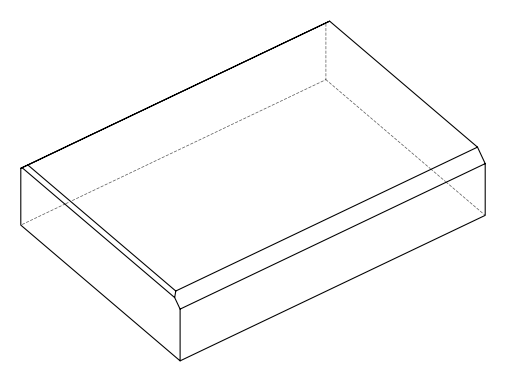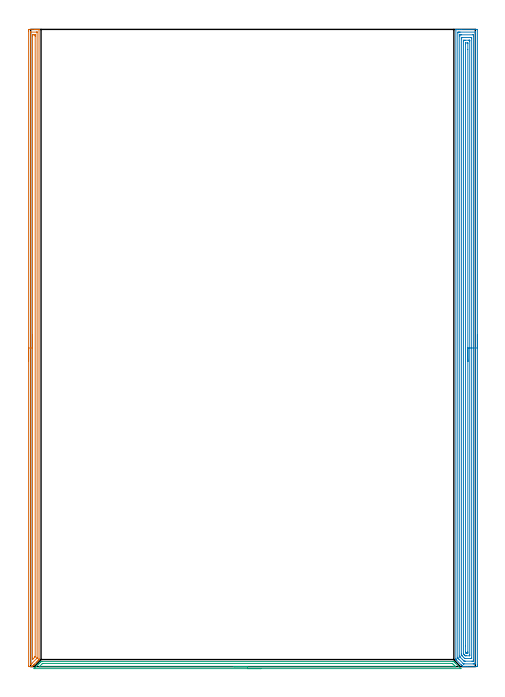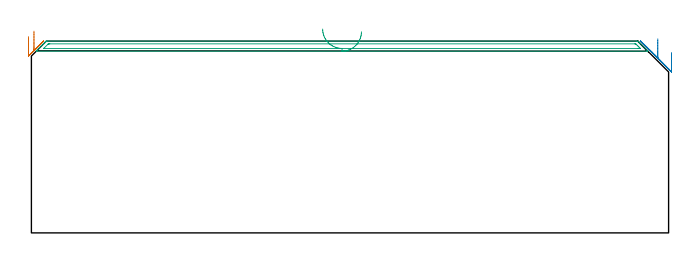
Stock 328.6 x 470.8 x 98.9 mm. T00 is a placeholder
(PLAN: 3 operations, 0 tool changes, 39.5 min)
(1 AREA_MILL | FG_CHAMFER_SURFACE | UGT0205_001 | 11.47 min | 13962 mm3)
(2 AREA_MILL_1 | FG_CHAMFER_SURFACE_1 | UGT0205_001 | 22.84 min | 59508 mm3)
(3 AREA_MILL_2 | FG_CHAMFER_SURFACE_2 | UGT0205_001 | 5.16 min | 4163 mm3)
(TOOL UGT0205_001 | Chamfer Mill 20 x 3 x 45 deg. | D20 FL50 Z2)
(OP 1 AREA_MILL)
G17 G21 G94 G90
T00 M6
G54
G17 G0 G90 X-1.5 Y225.4 S1061 M3
G43 Z108.9 H0
Z101.2
G94 G1 Y225.438 Z100.328 F250.
Y225.552 Z99.464
Y225.741 Z98.612
Y226.003 Z97.78
Y226.337 Z96.974
Y226.74 Z96.2
Y227.208 Z95.464
Y227.74 Z94.772
Y228.329 Z94.129
Y228.972 Z93.54
Y229.664 Z93.008
Y230.4 Z92.54
Y231.174 Z92.137
Y231.98 Z91.803
Y232.812 Z91.541
Y233.664 Z91.352
Y234.528 Z91.238
Y235.4 Z91.2
Y469.634
X-1.499 Y470.168 Z91.201
X-1.497 Y470.525 Z91.202
X-1.493 Y470.79 Z91.204
X-1.148 Y470.8 Z91.55
X3.224 Z95.919
X4.612 Z97.308
X4.973 Z97.668
X5.909 Z98.608
X6.057 Y470.797 Z98.749
X6.198 Y470.79 Z98.889
X6.2 Y470.615 Z98.9
Y5.998
X6.194 Y5.198 Z98.892
X6.105 Y5.104 Z98.803
X5.937 Y4.936 Z98.636
X5.658 Y4.657 Z98.355
X5.028 Y4.028 Z97.728
X4.316 Y3.315 Z97.014
X2.856 Y1.855 Z95.555
X2.641 Y1.64 Z95.338
X2.528 Y1.526 Z95.225
X2.019 Y1.019 Z94.718
X1.767 Y0.765 Z94.463
X1.634 Y0.632 Z94.33
X1.185 Y0.185 Z93.883
X1.038 Y0.043 Z93.737
X1.003 Y0.01 Z93.701
X0.677 Y0. Z93.377
X0.45 Z93.149
X-0.273 Z92.422
X-1.148 Z91.549
X-1.492 Y0.003 Z91.205
X-1.494 Y0.008 Z91.203
X-1.5 Y0.365 Z91.2
Y235.4
X-0.086 Z92.614
X-0.085 Y468.379 Z92.615
X-0.083 Y468.73 Z92.617
X-0.081 Y468.773 Z92.619
X-0.08 Y468.787 Z92.62
X-0.056 Y468.79 Z92.644
X0.053 Y468.796 Z92.753
X0.19 Y468.799 Z92.89
X4.562 Y468.8 Z97.262
X4.732 Y468.797 Z97.432
X4.767 Y468.793 Z97.467
X4.778 Y468.79 Z97.478
X4.781 Y468.778 Z97.481
X4.783 Y468.738 Z97.483
X4.785 Y468.571 Z97.485
Y6.541
X4.783 Y6.366 Z97.483
X4.781 Y6.278 Z97.481
X4.778 Y6.24 Z97.478
X4.758 Y6.218 Z97.458
X4.547 Y5.998 Z97.247
X0.971 Y2.421 Z93.671
X0.783 Y2.235 Z93.483
X0.601 Y2.059 Z93.301
X0.558 Y2.02 Z93.258
X0.517 Y2.01 Z93.217
X0.417 Y2.006 Z93.117
X0.137 Y2.001 Z92.837
X-0.032 Y2.003 Z92.668
X-0.067 Y2.007 Z92.633
X-0.078 Y2.01 Z92.622
X-0.081 Y2.022 Z92.619
X-0.083 Y2.062 Z92.617
X-0.085 Y2.229 Z92.615
X-0.086 Y235.4 Z92.614
X1.328 Z94.028
X1.329 Y465.846 Z94.029
X1.331 Y466.59 Z94.031
X1.333 Y466.737 Z94.033
X1.335 Y466.782 Z94.035
X1.374 Y466.79 Z94.074
X1.476 Y466.793 Z94.176
X2.146 Y466.8 Z94.846
X3.224 Y466.799 Z95.924
X3.293 Y466.798 Z95.993
X3.347 Y466.793 Z96.047
X3.36 Y466.791 Z96.06
X3.365 Y466.781 Z96.065
X3.367 Y466.741 Z96.067
X3.37 Y466.59 Z96.07
X3.371 Y466.44 Z96.071
X3.372 Y465.696 Z96.072
X3.371 Y7.486 Z96.071
X3.369 Y7.386 Z96.069
X3.365 Y7.306 Z96.065
X3.361 Y7.272 Z96.061
X3.351 Y7.259 Z96.051
X3.224 Y7.125 Z95.924
X3.11 Y7.009 Z95.81
X2.993 Y6.893 Z95.693
X2.099 Y5.998 Z94.799
X1.783 Y5.684 Z94.483
X1.476 Y5.381 Z94.176
X1.336 Y5.247 Z94.036
X1.332 Y5.251 Z94.032
X1.33 Y5.253 Z94.03
X1.329 Y5.998 Z94.029
X1.328 Y6.149 Z94.028
Y235.4
Y236.272 Z94.067
Y237.136 Z94.18
Y237.988 Z94.369
Y238.82 Z94.632
Y239.626 Z94.965
Y240.4 Z95.368
Y241.136 Z95.837
Y241.828 Z96.368
Y242.471 Z96.957
Y243.06 Z97.601
Y243.592 Z98.293
Y244.06 Z99.028
Y244.463 Z99.802
Y244.797 Z100.608
Y245.059 Z101.44
Y245.248 Z102.292
Y245.362 Z103.157
Y245.4 Z104.028
G0 Z108.9
M5
M2
(OP 2 AREA_MILL_1)
G17 G21 G94 G90
T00 M6
G54
G17 G0 G90 X330.1 Y245.4 S1061 M3
G43 Z108.9 H0
Z93.
G94 G1 Y245.362 Z92.128 F250.
Y245.248 Z91.264
Y245.059 Z90.412
Y244.797 Z89.58
Y244.463 Z88.774
Y244.06 Z88.
Y243.592 Z87.264
Y243.06 Z86.572
Y242.471 Z85.929
Y241.828 Z85.34
Y241.136 Z84.809
Y240.4 Z84.34
Y239.626 Z83.937
Y238.82 Z83.603
Y237.988 Z83.341
Y237.137 Z83.152
Y236.272 Z83.038
Y235.4 Z83.
Y1.065
X330.099 Y0.632 Z83.001
X330.095 Y0.175 Z83.003
X330.092 Y0.01 Z83.006
X329.645 Y0. Z83.453
X322.591 Z90.504
X321.192 Z91.904
X320.827 Z92.268
X320.098 Z93.002
X319.831 Z93.268
X319.557 Z93.536
X319.428 Z93.661
X319.397 Y0.01 Z93.692
X319.362 Y0.034 Z93.728
X319.33 Y0.066 Z93.762
X319.214 Y0.185 Z93.884
X319.064 Y0.334 Z94.031
X318.918 Y0.481 Z94.179
X318.767 Y0.632 Z94.331
X318.623 Y0.775 Z94.473
X318.483 Y0.915 Z94.614
X318.32 Y1.079 Z94.778
X318.182 Y1.216 Z94.914
X314.655 Y4.744 Z98.443
X314.297 Y5.104 Z98.801
X314.206 Y5.199 Z98.891
X314.2 Y5.998 Z98.9
X314.206 Y470.618 Z98.894
X314.211 Y470.723 Z98.884
X314.222 Y470.79 Z98.87
X314.507 Y470.8 Z98.591
X314.577 Z98.523
X314.808 Z98.292
X315.537 Z97.558
X316.783 Z96.314
X318.182 Z94.913
X329.645 Z83.453
X329.906 Y470.798 Z83.192
X330.092 Y470.79 Z83.006
X330.099 Y470.601 Z82.999
X330.1 Y235.4 Z83.
X328.686 Z84.414
X328.685 Y2.5 Z84.415
Y2.421
X328.679 Y2.023 Z84.421
X328.289 Y2.007 Z84.811
X327.881 Y2.002 Z85.219
X327.414 Y2. Z85.686
X327. Z86.1
X320.36 Z92.74
X319.946 Y2.003 Z93.154
X319.887 Y2.006 Z93.213
X319.852 Y2.01 Z93.248
X319.821 Y2.038 Z93.279
X319.69 Y2.163 Z93.41
X319.429 Y2.421 Z93.671
X316.419 Y5.431 Z96.681
X315.856 Y5.998 Z97.244
X315.663 Y6.199 Z97.437
X315.621 Y6.258 Z97.479
X315.619 Y6.305 Z97.481
X315.617 Y6.406 Z97.483
X315.614 Y6.814 Z97.486
Y6.893
X315.621 Y468.294 Z97.479
X315.622 Y468.379 Z97.478
X315.627 Y468.775 Z97.473
X316.012 Y468.792 Z97.088
X316.419 Y468.797 Z96.681
X316.886 Y468.8 Z96.214
X317.301 Z95.799
X328.582 Y468.799 Z84.518
X328.617 Y468.798 Z84.483
X328.653 Y468.795 Z84.447
X328.677 Y468.791 Z84.423
X328.679 Y468.763 Z84.421
X328.685 Y468.459 Z84.415
Y468.379
X328.686 Y235.4 Z84.414
X327.272 Z85.828
X327.271 Y4.828 Z85.829
X327.269 Y4.21 Z85.831
X327.267 Y4.072 Z85.833
X327.265 Y4.012 Z85.835
X327.201 Y4.005 Z85.899
X327. Y4.003 Z86.1
X326.324 Y4. Z86.776
X326.118 Z86.982
X321.033 Y4.001 Z92.067
X320.827 Y4.004 Z92.273
X320.621 Y4.01 Z92.479
X320.278 Y4.033 Z92.822
X320.092 Y4.21 Z93.008
X319.946 Y4.354 Z93.154
X319.195 Y5.104 Z93.905
X317.406 Y6.893 Z95.694
X317.301 Y6.999 Z95.799
X317.107 Y7.196 Z95.993
X317.06 Y7.247 Z96.04
X317.039 Y7.272 Z96.061
X317.036 Y7.328 Z96.064
X317.032 Y7.511 Z96.068
X317.029 Y7.787 Z96.071
X317.035 Y465.966 Z96.065
X317.037 Y466.591 Z96.063
X317.039 Y466.725 Z96.061
X317.041 Y466.784 Z96.059
X317.102 Y466.792 Z95.998
X317.301 Y466.796 Z95.799
X317.976 Y466.8 Z95.124
X318.182 Z94.918
X326.793 Z86.307
X327. Y466.797 Z86.1
X327.206 Y466.793 Z85.894
X327.259 Y466.79 Z85.841
X327.265 Y466.754 Z85.835
X327.268 Y466.682 Z85.832
X327.27 Y466.591 Z85.83
X327.271 Y466.315 Z85.829
Y465.696
X327.272 Y235.4 Z85.828
X325.857 Z87.243
Y6.263
X325.854 Y6.052 Z87.246
X325.852 Y6.018 Z87.248
X325.849 Y6.01 Z87.251
X325.84 Y6.007 Z87.26
X325.786 Y6.002 Z87.314
X325.676 Y6.001 Z87.424
X325.236 Y6. Z87.864
X320.825 Y6.001 Z92.275
X319.946 Y6.81 Z93.154
X319.858 Y6.893 Z93.242
X318.857 Y7.893 Z94.243
X318.638 Y8.117 Z94.462
X318.486 Y8.275 Z94.614
X318.449 Y8.324 Z94.651
X318.448 Y8.339 Z94.652
X318.444 Y8.415 Z94.656
X318.443 Y8.681 Z94.657
Y9.311
X318.449 Y463.907 Z94.651
X318.453 Y464.528 Z94.647
X318.456 Y464.738 Z94.644
X318.465 Y464.79 Z94.635
X318.514 Y464.793 Z94.586
X318.624 Y464.796 Z94.476
X319.064 Y464.8 Z94.036
X325.236 Z87.864
X325.676 Y464.797 Z87.424
X325.786 Y464.794 Z87.314
X325.839 Y464.79 Z87.261
X325.851 Y464.783 Z87.249
X325.852 Y464.765 Z87.248
X325.855 Y464.657 Z87.245
X325.857 Y464.172 Z87.243
Y463.907
Y235.4
X324.443 Z88.657
Y8.591
X324.442 Y8.501 Z88.658
X324.439 Y8.321 Z88.661
X324.431 Y8.01 Z88.669
X324.354 Y8.007 Z88.746
X324.143 Y8.002 Z88.957
X321.709 Y8. Z91.391
X321.498 Y8.001 Z91.602
X321.331 Y8.006 Z91.769
X321.249 Y8.01 Z91.851
X321.102 Y8.139 Z91.998
X320.827 Y8.39 Z92.273
X320.523 Y8.681 Z92.577
X319.946 Y9.261 Z93.154
X319.873 Y9.338 Z93.227
X319.863 Y9.486 Z93.237
X319.859 Y9.576 Z93.241
X319.858 Y9.665 Z93.242
X319.863 Y462.287 Z93.237
X319.865 Y462.455 Z93.235
X319.87 Y462.782 Z93.23
X319.946 Y462.79 Z93.154
X320.159 Y462.797 Z92.941
X320.827 Y462.8 Z92.273
X321.038 Z92.062
X323.683 Z89.417
X324.354 Y462.799 Z88.746
X324.399 Y462.798 Z88.701
X324.423 Y462.794 Z88.677
X324.431 Y462.792 Z88.669
X324.436 Y462.748 Z88.664
X324.441 Y462.389 Z88.659
X324.443 Y462.209 Z88.657
Y235.4
X323.029 Z90.071
X323.028 Y10.92 Z90.072
X323.026 Y10.47 Z90.074
X323.023 Y10.032 Z90.077
X323.019 Y10.009 Z90.081
X322.996 Y10.007 Z90.104
X322.938 Y10.003 Z90.162
X322.823 Y10.001 Z90.277
X322.591 Z90.509
X322.17 Y10.002 Z90.93
X321.709 Y10.01 Z91.391
X321.647 Y10.022 Z91.453
X321.582 Y10.081 Z91.518
X321.449 Y10.208 Z91.651
X321.315 Y10.342 Z91.785
X321.285 Y10.375 Z91.815
X321.278 Y10.408 Z91.822
X321.276 Y10.47 Z91.824
X321.272 Y10.913 Z91.828
X321.271 Y15.306 Z91.829
X321.277 Y459.874 Z91.823
X321.279 Y460.33 Z91.821
X321.282 Y460.763 Z91.818
X321.284 Y460.788 Z91.816
X321.305 Y460.792 Z91.795
X321.362 Y460.796 Z91.738
X321.478 Y460.799 Z91.622
X322.591 Z90.509
X323.013 Y460.797 Z90.087
X323.022 Y460.79 Z90.078
X323.025 Y460.784 Z90.075
X323.028 Y460.33 Z90.072
X323.029 Y455.935 Z90.071
Y235.4
Y234.528 Z90.109
Y233.664 Z90.223
Y232.812 Z90.412
Y231.98 Z90.674
Y231.174 Z91.008
Y230.4 Z91.411
Y229.664 Z91.88
Y228.972 Z92.411
Y228.329 Z93.
Y227.74 Z93.643
Y227.209 Z94.335
Y226.74 Z95.071
Y226.337 Z95.845
Y226.003 Z96.651
Y225.741 Z97.483
Y225.552 Z98.335
Y225.438 Z99.2
Y225.4 Z100.071
G0 Z108.9
M5
M2
(OP 3 AREA_MILL_2)
G17 G21 G94 G90
T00 M6
G54
G17 G0 G90 X170.2 Y-1.5 S1061 M3
G43 Z108.9 H0
Z103.7
G94 G1 X170.162 Z102.828 F250.
X170.048 Z101.964
X169.859 Z101.112
X169.597 Z100.28
X169.263 Z99.474
X168.86 Z98.7
X168.392 Z97.964
X167.861 Z97.272
X167.271 Z96.629
X166.628 Z96.04
X165.936 Z95.508
X165.2 Z95.04
X164.426 Z94.637
X163.62 Z94.303
X162.788 Z94.041
X161.937 Z93.852
X161.072 Z93.738
X160.2 Z93.7
X2.661
X2.519 Y-1.493 Z93.706
X2.661 Y-1.341 Z93.858
X3.107 Y-0.892 Z94.306
X4.219 Y0.219 Z95.418
X5.339 Y1.339 Z96.538
X6.124 Y2.124 Z97.322
X6.231 Y2.233 Z97.429
X6.416 Y2.417 Z97.615
X7.124 Y3.125 Z98.323
X7.293 Y3.295 Z98.49
X7.439 Y3.44 Z98.637
X7.57 Y3.571 Z98.769
X7.699 Y3.7 Z98.895
X7.704 Y3.701 Z98.897
X8.463 Y3.7 Z98.9
X311.938
X312.704 Y3.695 Z98.891
X312.83 Y3.57 Z98.768
X313.053 Y3.346 Z98.546
X313.545 Y2.856 Z98.052
X313.878 Y2.522 Z97.722
X317.888 Y-1.488 Z93.71
X317.889 Y-1.496 Z93.702
X317.888 Y-1.499 Z93.699
X160.2 Y-1.5 Z93.7
Y-0.086 Z95.114
X6.678 Y-0.085 Z95.115
X6.543 Y-0.084 Z95.116
X6.431 Y-0.081 Z95.119
X6.387 Y-0.079 Z95.121
X6.389 Y-0.073 Z95.127
X6.456 Y0.001 Z95.201
X6.531 Y0.079 Z95.279
X8.463 Y2.013 Z97.213
X8.669 Y2.214 Z97.414
X8.718 Y2.258 Z97.458
X8.744 Y2.279 Z97.479
X8.787 Y2.28 Z97.48
X8.976 Y2.283 Z97.483
X9.355 Y2.285 Z97.485
X9.489 Y2.286 Z97.486
X311.179 Y2.285 Z97.485
X311.558 Y2.28 Z97.48
X311.648 Y2.279 Z97.479
X311.768 Y2.17 Z97.37
X311.937 Y2.009 Z97.209
X312.411 Y1.539 Z96.739
X312.83 Y1.12 Z96.32
X313.289 Y0.661 Z95.861
X313.723 Y0.227 Z95.427
X313.949 Y-0.006 Z95.194
X313.989 Y-0.051 Z95.149
X314.01 Y-0.079 Z95.121
X313.965 Y-0.08 Z95.12
X313.723 Y-0.084 Z95.116
X313.589 Y-0.085 Z95.115
X312.83 Y-0.086 Z95.114
X160.2
X159.329 Z95.152
X158.464 Z95.266
X157.612 Z95.455
X156.78 Z95.717
X155.974 Z96.051
X155.2 Z96.454
X154.464 Z96.923
X153.772 Z97.454
X153.129 Z98.043
X152.54 Z98.686
X152.009 Z99.378
X151.54 Z100.114
X151.137 Z100.888
X150.803 Z101.694
X150.541 Z102.526
X150.352 Z103.378
X150.238 Z104.243
X150.2 Z105.114
G0 Z108.9
M5
M2
